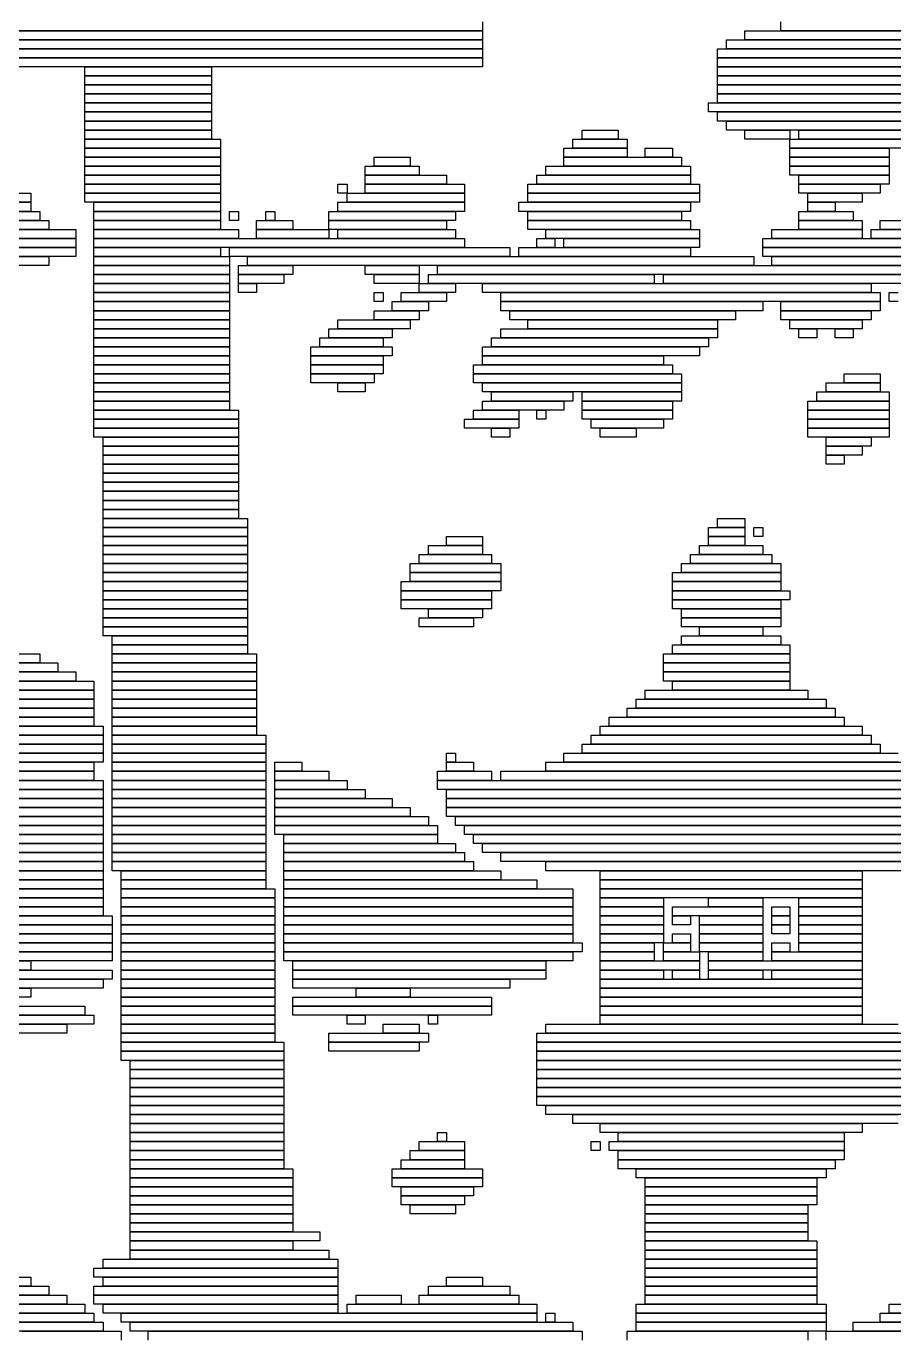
# Model space of a CAD drawing. Extents: x 39 to 985, y 65 to 958.
# Drawn here: x 786.5 to 882.5, y 657.5 to 802.5 of the extents above; entities that cross this region are included whole.
import ezdxf

# ---------------------------------------------------------------- set-up
doc = ezdxf.new("R2010")
doc.units = 0

msp = doc.modelspace()

# ---------------------------------------------------------------- linework, layer by layer
for p, q in [((837, 802), (645, 802)), ((645, 802), (837, 802)), ((837, 803), (837, 802)), ((837, 802), (837, 801)), ((866, 802), (893, 802)), ((866, 801), (866, 802)), ((870, 802), (870, 803)), ((893, 802), (870, 802)), ((837, 801), (645, 801)), ((645, 801), (837, 801)), ((837, 801), (837, 800)), ((864, 801), (893, 801)), ((864, 800), (864, 801)), ((893, 801), (866, 801)), ((837, 800), (645, 800)), ((645, 800), (837, 800)), ((837, 799), (645, 799)), ((645, 799), (837, 799)), ((837, 800), (837, 799)), ((837, 799), (837, 798)), ((863, 800), (892, 800)), ((863, 799), (863, 800)), ((892, 799), (863, 799)), ((863, 799), (891, 799)), ((863, 798), (863, 799)), ((893, 800), (864, 800)), ((837, 798), (645, 798)), ((793, 798), (807, 798)), ((793, 797), (793, 798)), ((807, 798), (807, 797)), ((891, 798), (863, 798)), ((863, 798), (889, 798)), ((863, 797), (863, 798)), ((807, 797), (793, 797)), ((793, 797), (807, 797)), ((793, 796), (793, 797)), ((807, 797), (807, 796)), ((889, 797), (863, 797)), ((863, 797), (890, 797)), ((863, 796), (863, 797)), ((807, 796), (793, 796)), ((793, 796), (807, 796)), ((793, 795), (793, 796)), ((807, 795), (793, 795)), ((793, 795), (807, 795)), ((793, 794), (793, 795)), ((807, 796), (807, 795)), ((807, 795), (807, 794)), ((890, 796), (863, 796)), ((863, 796), (891, 796)), ((863, 795), (863, 796)), ((891, 795), (863, 795)), ((863, 795), (891, 795)), ((863, 794), (863, 795)), ((807, 794), (793, 794)), ((793, 794), (807, 794)), ((793, 793), (793, 794)), ((807, 794), (807, 793)), ((862, 794), (892, 794)), ((862, 793), (862, 794)), ((891, 794), (863, 794)), ((807, 793), (793, 793)), ((793, 793), (807, 793)), ((793, 792), (793, 793)), ((807, 792), (793, 792)), ((793, 792), (807, 792)), ((793, 791), (793, 792)), ((807, 793), (807, 792)), ((807, 792), (807, 791)), ((892, 793), (862, 793)), ((863, 793), (892, 793)), ((863, 792), (863, 793)), ((892, 792), (863, 792)), ((864, 792), (892, 792)), ((864, 791), (864, 792)), ((807, 791), (793, 791)), ((793, 791), (807, 791)), ((793, 790), (793, 791)), ((807, 791), (807, 790)), ((848, 791), (852, 791)), ((848, 790), (848, 791)), ((852, 791), (852, 790)), ((892, 791), (864, 791)), ((866, 791), (871, 791)), ((866, 790), (866, 791)), ((871, 791), (871, 790)), ((872, 791), (891, 791)), ((872, 790), (872, 791)), ((807, 790), (793, 790)), ((793, 790), (808, 790)), ((793, 789), (793, 790)), ((808, 789), (793, 789)), ((793, 789), (808, 789)), ((793, 788), (793, 789)), ((808, 790), (808, 789)), ((808, 789), (808, 788)), ((846, 789), (853, 789)), ((846, 788), (846, 789)), ((847, 790), (853, 790)), ((847, 789), (847, 790)), ((853, 789), (847, 789)), ((852, 790), (848, 790)), ((853, 790), (853, 789)), ((853, 789), (853, 788)), ((855, 789), (858, 789)), ((855, 788), (855, 789)), ((858, 789), (858, 788)), ((871, 790), (866, 790)), ((871, 790), (891, 790)), ((871, 789), (871, 790)), ((891, 789), (871, 789)), ((871, 789), (882, 789)), ((871, 788), (871, 789)), ((891, 790), (872, 790)), ((882, 789), (882, 788)), ((808, 788), (793, 788)), ((793, 788), (808, 788)), ((793, 787), (793, 788)), ((808, 788), (808, 787)), ((825, 788), (829, 788)), ((825, 787), (825, 788)), ((829, 788), (829, 787)), ((853, 788), (846, 788)), ((846, 788), (859, 788)), ((846, 787), (846, 788)), ((858, 788), (855, 788)), ((859, 788), (859, 787)), ((882, 788), (871, 788)), ((871, 788), (882, 788)), ((871, 787), (871, 788)), ((882, 788), (882, 787)), ((808, 787), (793, 787)), ((793, 787), (808, 787)), ((793, 786), (793, 787)), ((808, 786), (793, 786)), ((793, 786), (808, 786)), ((793, 785), (793, 786)), ((808, 787), (808, 786)), ((808, 786), (808, 785)), ((824, 787), (830, 787)), ((824, 786), (824, 787)), ((830, 786), (824, 786)), ((824, 786), (833, 786)), ((824, 785), (824, 786)), ((829, 787), (825, 787)), ((830, 787), (830, 786)), ((833, 786), (833, 785)), ((843, 786), (860, 786)), ((843, 785), (843, 786)), ((844, 787), (860, 787)), ((844, 786), (844, 787)), ((860, 786), (844, 786)), ((859, 787), (846, 787)), ((860, 787), (860, 786)), ((860, 786), (860, 785)), ((882, 787), (871, 787)), ((871, 787), (882, 787)), ((871, 786), (871, 787)), ((882, 786), (871, 786)), ((872, 786), (882, 786)), ((872, 785), (872, 786)), ((882, 787), (882, 786)), ((882, 786), (882, 785)), ((808, 785), (793, 785)), ((793, 785), (808, 785)), ((793, 784), (793, 785)), ((808, 785), (808, 784)), ((821, 785), (822, 785)), ((821, 784), (821, 785)), ((822, 785), (822, 784)), ((833, 785), (824, 785)), ((824, 785), (835, 785)), ((824, 784), (824, 785)), ((835, 785), (835, 784)), ((842, 785), (861, 785)), ((842, 784), (842, 785)), ((860, 785), (843, 785)), ((861, 785), (861, 784)), ((882, 785), (872, 785)), ((872, 785), (881, 785)), ((872, 784), (872, 785)), ((881, 785), (881, 784)), ((775, 784), (787, 784)), ((787, 783), (775, 783)), ((777, 783), (787, 783)), ((787, 784), (787, 783)), ((787, 783), (787, 782)), ((808, 784), (793, 784)), ((793, 784), (808, 784)), ((793, 783), (793, 784)), ((808, 783), (793, 783)), ((794, 783), (808, 783)), ((794, 782), (794, 783)), ((808, 784), (808, 783)), ((808, 783), (808, 782)), ((822, 784), (821, 784)), ((821, 783), (835, 783)), ((821, 782), (821, 783)), ((822, 784), (835, 784)), ((822, 783), (822, 784)), ((835, 783), (822, 783)), ((835, 784), (824, 784)), ((835, 784), (835, 783)), ((835, 783), (835, 782)), ((841, 783), (860, 783)), ((841, 782), (841, 783)), ((861, 784), (842, 784)), ((842, 784), (861, 784)), ((842, 783), (842, 784)), ((861, 783), (842, 783)), ((860, 783), (860, 782)), ((861, 784), (861, 783)), ((881, 784), (872, 784)), ((873, 784), (879, 784)), ((873, 783), (873, 784)), ((879, 783), (873, 783)), ((873, 783), (876, 783)), ((873, 782), (873, 783)), ((876, 783), (876, 782)), ((879, 784), (879, 783)), ((787, 782), (777, 782)), ((781, 782), (788, 782)), ((788, 782), (788, 781)), ((808, 782), (794, 782)), ((794, 782), (808, 782)), ((794, 781), (794, 782)), ((808, 782), (808, 781)), ((809, 782), (810, 782)), ((809, 781), (809, 782)), ((810, 782), (810, 781)), ((813, 782), (814, 782)), ((813, 781), (813, 782)), ((814, 782), (814, 781)), ((820, 782), (834, 782)), ((820, 781), (820, 782)), ((835, 782), (821, 782)), ((834, 782), (834, 781)), ((860, 782), (841, 782)), ((842, 782), (859, 782)), ((842, 781), (842, 782)), ((859, 782), (859, 781)), ((872, 782), (878, 782)), ((872, 781), (872, 782)), ((876, 782), (873, 782)), ((878, 782), (878, 781)), ((788, 781), (781, 781)), ((783, 781), (789, 781)), ((789, 781), (789, 780)), ((808, 781), (794, 781)), ((794, 781), (808, 781)), ((794, 780), (794, 781)), ((808, 781), (808, 780)), ((810, 781), (809, 781)), ((812, 781), (816, 781)), ((812, 780), (812, 781)), ((814, 781), (813, 781)), ((816, 781), (816, 780)), ((834, 781), (820, 781)), ((820, 781), (833, 781)), ((820, 780), (820, 781)), ((833, 781), (833, 780)), ((859, 781), (842, 781)), ((842, 781), (860, 781)), ((842, 780), (842, 781)), ((860, 781), (860, 780)), ((878, 781), (872, 781)), ((872, 781), (879, 781)), ((872, 780), (872, 781)), ((879, 781), (879, 780)), ((881, 781), (889, 781)), ((881, 780), (881, 781)), ((789, 780), (783, 780)), ((785, 780), (792, 780)), ((792, 779), (785, 779)), ((785, 779), (792, 779)), ((792, 780), (792, 779)), ((792, 779), (792, 778)), ((808, 780), (794, 780)), ((794, 780), (810, 780)), ((794, 779), (794, 780)), ((810, 779), (794, 779)), ((794, 779), (835, 779)), ((794, 778), (794, 779)), ((810, 780), (810, 779)), ((816, 780), (812, 780)), ((812, 780), (820, 780)), ((812, 779), (812, 780)), ((820, 779), (812, 779)), ((833, 780), (820, 780)), ((820, 780), (820, 779)), ((821, 780), (834, 780)), ((821, 779), (821, 780)), ((834, 779), (821, 779)), ((834, 780), (834, 779)), ((835, 779), (835, 778)), ((860, 780), (842, 780)), ((843, 779), (845, 779)), ((843, 778), (843, 779)), ((844, 780), (861, 780)), ((844, 779), (844, 780)), ((861, 779), (844, 779)), ((845, 779), (845, 778)), ((846, 779), (861, 779)), ((846, 778), (846, 779)), ((861, 780), (861, 779)), ((861, 779), (861, 778)), ((868, 779), (903, 779)), ((868, 778), (868, 779)), ((869, 780), (879, 780)), ((869, 779), (869, 780)), ((879, 779), (869, 779)), ((879, 780), (872, 780)), ((879, 780), (879, 779)), ((880, 780), (905, 780)), ((880, 779), (880, 780)), ((905, 779), (880, 779)), ((889, 780), (881, 780)), ((783, 778), (792, 778)), ((792, 778), (785, 778)), ((792, 778), (792, 777)), ((835, 778), (794, 778)), ((794, 778), (808, 778)), ((794, 777), (794, 778)), ((808, 778), (808, 777)), ((809, 778), (840, 778)), ((809, 777), (809, 778)), ((840, 778), (840, 777)), ((841, 778), (860, 778)), ((841, 777), (841, 778)), ((845, 778), (843, 778)), ((861, 778), (846, 778)), ((860, 778), (860, 777)), ((903, 778), (868, 778)), ((868, 778), (902, 778)), ((868, 777), (868, 778)), ((779, 777), (789, 777)), ((789, 776), (779, 776)), ((792, 777), (783, 777)), ((789, 777), (789, 776)), ((808, 777), (794, 777)), ((794, 777), (809, 777)), ((794, 776), (794, 777)), ((809, 776), (794, 776)), ((794, 776), (809, 776)), ((794, 775), (794, 776)), ((840, 777), (809, 777)), ((809, 777), (809, 776)), ((809, 776), (809, 775)), ((810, 776), (816, 776)), ((810, 775), (810, 776)), ((811, 777), (867, 777)), ((811, 776), (811, 777)), ((867, 776), (811, 776)), ((816, 776), (816, 775)), ((824, 776), (830, 776)), ((824, 775), (824, 776)), ((830, 776), (830, 775)), ((832, 776), (902, 776)), ((832, 775), (832, 776)), ((860, 777), (841, 777)), ((867, 777), (867, 776)), ((902, 777), (868, 777)), ((869, 777), (902, 777)), ((869, 776), (869, 777)), ((902, 776), (869, 776)), ((809, 775), (794, 775)), ((794, 775), (809, 775)), ((794, 774), (794, 775)), ((809, 775), (809, 774)), ((816, 775), (810, 775)), ((810, 775), (815, 775)), ((810, 774), (810, 775)), ((815, 775), (815, 774)), ((830, 775), (824, 775)), ((825, 775), (830, 775)), ((825, 774), (825, 775)), ((830, 775), (830, 774)), ((831, 775), (856, 775)), ((831, 774), (831, 775)), ((902, 775), (832, 775)), ((856, 775), (856, 774)), ((857, 775), (902, 775)), ((857, 774), (857, 775)), ((809, 774), (794, 774)), ((794, 774), (809, 774)), ((794, 773), (794, 774)), ((809, 773), (794, 773)), ((794, 773), (809, 773)), ((794, 772), (794, 773)), ((809, 774), (809, 773)), ((809, 773), (809, 772)), ((815, 774), (810, 774)), ((810, 774), (812, 774)), ((810, 773), (810, 774)), ((812, 773), (810, 773)), ((812, 774), (812, 773)), ((830, 774), (825, 774)), ((825, 773), (826, 773)), ((825, 772), (825, 773)), ((826, 773), (826, 772)), ((828, 773), (833, 773)), ((828, 772), (828, 773)), ((830, 774), (834, 774)), ((830, 773), (830, 774)), ((834, 773), (830, 773)), ((856, 774), (831, 774)), ((833, 773), (833, 772)), ((834, 774), (834, 773)), ((837, 774), (880, 774)), ((837, 773), (837, 774)), ((880, 773), (837, 773)), ((839, 773), (881, 773)), ((839, 772), (839, 773)), ((902, 774), (857, 774)), ((880, 774), (880, 773)), ((881, 773), (881, 772)), ((882, 773), (883, 773)), ((882, 772), (882, 773)), ((809, 772), (794, 772)), ((794, 772), (809, 772)), ((794, 771), (794, 772)), ((809, 772), (809, 771)), ((826, 772), (825, 772)), ((827, 772), (831, 772)), ((827, 771), (827, 772)), ((833, 772), (828, 772)), ((831, 772), (831, 771)), ((881, 772), (839, 772)), ((839, 772), (868, 772)), ((839, 771), (839, 772)), ((868, 772), (868, 771)), ((870, 772), (881, 772)), ((870, 771), (870, 772)), ((881, 772), (881, 771)), ((883, 772), (882, 772)), ((809, 771), (794, 771)), ((794, 771), (809, 771)), ((794, 770), (794, 771)), ((809, 770), (794, 770)), ((794, 770), (809, 770)), ((794, 769), (794, 770)), ((809, 771), (809, 770)), ((809, 770), (809, 769)), ((821, 770), (829, 770)), ((821, 769), (821, 770)), ((825, 771), (830, 771)), ((825, 770), (825, 771)), ((830, 770), (825, 770)), ((831, 771), (827, 771)), ((829, 770), (829, 769)), ((830, 771), (830, 770)), ((868, 771), (839, 771)), ((840, 771), (865, 771)), ((840, 770), (840, 771)), ((865, 770), (840, 770)), ((842, 770), (863, 770)), ((842, 769), (842, 770)), ((863, 770), (863, 769)), ((865, 771), (865, 770)), ((881, 771), (870, 771)), ((870, 771), (880, 771)), ((870, 770), (870, 771)), ((880, 770), (870, 770)), ((871, 770), (879, 770)), ((871, 769), (871, 770)), ((879, 770), (879, 769)), ((880, 771), (880, 770)), ((809, 769), (794, 769)), ((794, 769), (809, 769)), ((794, 768), (794, 769)), ((809, 769), (809, 768)), ((820, 769), (827, 769)), ((820, 768), (820, 769)), ((829, 769), (821, 769)), ((827, 769), (827, 768)), ((839, 769), (863, 769)), ((839, 768), (839, 769)), ((863, 769), (842, 769)), ((863, 769), (863, 768)), ((879, 769), (871, 769)), ((872, 769), (874, 769)), ((872, 768), (872, 769)), ((874, 769), (874, 768)), ((876, 769), (878, 769)), ((876, 768), (876, 769)), ((878, 769), (878, 768)), ((809, 768), (794, 768)), ((794, 768), (809, 768)), ((794, 767), (794, 768)), ((809, 768), (809, 767)), ((819, 768), (826, 768)), ((819, 767), (819, 768)), ((827, 768), (820, 768)), ((826, 768), (826, 767)), ((838, 768), (862, 768)), ((838, 767), (838, 768)), ((863, 768), (839, 768)), ((862, 768), (862, 767)), ((874, 768), (872, 768)), ((878, 768), (876, 768)), ((809, 767), (794, 767)), ((794, 767), (809, 767)), ((794, 766), (794, 767)), ((809, 766), (794, 766)), ((794, 766), (809, 766)), ((794, 765), (794, 766)), ((809, 767), (809, 766)), ((809, 766), (809, 765)), ((818, 767), (827, 767)), ((818, 766), (818, 767)), ((827, 766), (818, 766)), ((818, 766), (826, 766)), ((818, 765), (818, 766)), ((826, 767), (819, 767)), ((826, 766), (826, 765)), ((827, 767), (827, 766)), ((837, 767), (861, 767)), ((837, 766), (837, 767)), ((861, 766), (837, 766)), ((837, 766), (857, 766)), ((837, 765), (837, 766)), ((862, 767), (838, 767)), ((857, 766), (857, 765)), ((861, 767), (861, 766)), ((809, 765), (794, 765)), ((794, 765), (809, 765)), ((794, 764), (794, 765)), ((809, 765), (809, 764)), ((826, 765), (818, 765)), ((818, 765), (826, 765)), ((818, 764), (818, 765)), ((826, 765), (826, 764)), ((836, 765), (858, 765)), ((836, 764), (836, 765)), ((857, 765), (837, 765)), ((858, 765), (858, 764)), ((809, 764), (794, 764)), ((794, 764), (809, 764)), ((794, 763), (794, 764)), ((809, 763), (794, 763)), ((794, 763), (809, 763)), ((794, 762), (794, 763)), ((809, 764), (809, 763)), ((809, 763), (809, 762)), ((826, 764), (818, 764)), ((818, 764), (825, 764)), ((818, 763), (818, 764)), ((825, 763), (818, 763)), ((821, 763), (824, 763)), ((821, 762), (821, 763)), ((824, 763), (824, 762)), ((825, 764), (825, 763)), ((858, 764), (836, 764)), ((836, 764), (859, 764)), ((836, 763), (836, 764)), ((859, 763), (836, 763)), ((837, 763), (859, 763)), ((837, 762), (837, 763)), ((859, 764), (859, 763)), ((859, 763), (859, 762)), ((875, 763), (881, 763)), ((875, 762), (875, 763)), ((877, 764), (881, 764)), ((877, 763), (877, 764)), ((881, 763), (877, 763)), ((881, 764), (881, 763)), ((881, 763), (881, 762)), ((809, 762), (794, 762)), ((794, 762), (809, 762)), ((794, 761), (794, 762)), ((809, 762), (809, 761)), ((824, 762), (821, 762)), ((859, 762), (837, 762)), ((838, 762), (847, 762)), ((838, 761), (838, 762)), ((847, 762), (847, 761)), ((848, 762), (859, 762)), ((848, 761), (848, 762)), ((859, 762), (859, 761)), ((874, 762), (882, 762)), ((874, 761), (874, 762)), ((881, 762), (875, 762)), ((882, 762), (882, 761)), ((809, 761), (794, 761)), ((794, 761), (809, 761)), ((794, 760), (794, 761)), ((809, 760), (794, 760)), ((794, 760), (810, 760)), ((794, 759), (794, 760)), ((809, 761), (809, 760)), ((810, 760), (810, 759)), ((836, 760), (841, 760)), ((836, 759), (836, 760)), ((837, 761), (846, 761)), ((837, 760), (837, 761)), ((846, 760), (837, 760)), ((847, 761), (838, 761)), ((841, 760), (841, 759)), ((843, 760), (844, 760)), ((843, 759), (843, 760)), ((844, 760), (844, 759)), ((846, 761), (846, 760)), ((859, 761), (848, 761)), ((848, 761), (858, 761)), ((848, 760), (848, 761)), ((858, 760), (848, 760)), ((848, 760), (858, 760)), ((848, 759), (848, 760)), ((858, 761), (858, 760)), ((858, 760), (858, 759)), ((873, 761), (882, 761)), ((873, 760), (873, 761)), ((882, 760), (873, 760)), ((873, 760), (882, 760)), ((873, 759), (873, 760)), ((882, 761), (874, 761)), ((882, 761), (882, 760)), ((882, 760), (882, 759)), ((810, 759), (794, 759)), ((794, 759), (810, 759)), ((794, 758), (794, 759)), ((810, 759), (810, 758)), ((835, 759), (841, 759)), ((835, 758), (835, 759)), ((841, 759), (836, 759)), ((841, 759), (841, 758)), ((844, 759), (843, 759)), ((858, 759), (848, 759)), ((849, 759), (857, 759)), ((849, 758), (849, 759)), ((857, 759), (857, 758)), ((882, 759), (873, 759)), ((873, 759), (882, 759)), ((873, 758), (873, 759)), ((882, 759), (882, 758)), ((810, 758), (794, 758)), ((794, 758), (810, 758)), ((794, 757), (794, 758)), ((810, 757), (794, 757)), ((795, 757), (810, 757)), ((795, 756), (795, 757)), ((810, 758), (810, 757)), ((810, 757), (810, 756)), ((841, 758), (835, 758)), ((838, 758), (840, 758)), ((838, 757), (838, 758)), ((840, 757), (838, 757)), ((840, 758), (840, 757)), ((857, 758), (849, 758)), ((850, 758), (854, 758)), ((850, 757), (850, 758)), ((854, 757), (850, 757)), ((854, 758), (854, 757)), ((882, 758), (873, 758)), ((873, 758), (882, 758)), ((873, 757), (873, 758)), ((882, 757), (873, 757)), ((875, 757), (880, 757)), ((875, 756), (875, 757)), ((880, 757), (880, 756)), ((882, 758), (882, 757)), ((810, 756), (795, 756)), ((795, 756), (810, 756)), ((795, 755), (795, 756)), ((810, 756), (810, 755)), ((880, 756), (875, 756)), ((875, 756), (879, 756)), ((875, 755), (875, 756)), ((879, 756), (879, 755)), ((810, 755), (795, 755)), ((795, 755), (810, 755)), ((795, 754), (795, 755)), ((810, 754), (795, 754)), ((795, 754), (810, 754)), ((795, 753), (795, 754)), ((810, 755), (810, 754)), ((810, 754), (810, 753)), ((879, 755), (875, 755)), ((875, 755), (877, 755)), ((875, 754), (875, 755)), ((877, 754), (875, 754)), ((877, 755), (877, 754)), ((810, 753), (795, 753)), ((795, 753), (810, 753)), ((795, 752), (795, 753)), ((810, 753), (810, 752)), ((810, 752), (795, 752)), ((795, 752), (810, 752)), ((795, 751), (795, 752)), ((810, 752), (810, 751)), ((810, 751), (795, 751)), ((795, 751), (810, 751)), ((795, 750), (795, 751)), ((810, 750), (795, 750)), ((795, 750), (810, 750)), ((795, 749), (795, 750)), ((810, 751), (810, 750)), ((810, 750), (810, 749)), ((810, 749), (795, 749)), ((795, 749), (810, 749)), ((795, 748), (795, 749)), ((810, 749), (810, 748)), ((810, 748), (795, 748)), ((795, 748), (811, 748)), ((795, 747), (795, 748)), ((811, 747), (795, 747)), ((795, 747), (811, 747)), ((795, 746), (795, 747)), ((811, 748), (811, 747)), ((811, 747), (811, 746)), ((862, 747), (866, 747)), ((862, 746), (862, 747)), ((863, 748), (866, 748)), ((863, 747), (863, 748)), ((866, 747), (863, 747)), ((866, 748), (866, 747)), ((866, 747), (866, 746)), ((867, 747), (868, 747)), ((867, 746), (867, 747)), ((868, 747), (868, 746)), ((811, 746), (795, 746)), ((795, 746), (811, 746)), ((795, 745), (795, 746)), ((811, 746), (811, 745)), ((833, 746), (837, 746)), ((833, 745), (833, 746)), ((837, 746), (837, 745)), ((866, 746), (862, 746)), ((862, 746), (866, 746)), ((862, 745), (862, 746)), ((866, 746), (866, 745)), ((868, 746), (867, 746)), ((811, 745), (795, 745)), ((795, 745), (811, 745)), ((795, 744), (795, 745)), ((811, 744), (795, 744)), ((795, 744), (811, 744)), ((795, 743), (795, 744)), ((811, 745), (811, 744)), ((811, 744), (811, 743)), ((830, 744), (838, 744)), ((830, 743), (830, 744)), ((831, 745), (837, 745)), ((831, 744), (831, 745)), ((837, 744), (831, 744)), ((837, 745), (833, 745)), ((837, 745), (837, 744)), ((838, 744), (838, 743)), ((860, 744), (869, 744)), ((860, 743), (860, 744)), ((861, 745), (868, 745)), ((861, 744), (861, 745)), ((868, 744), (861, 744)), ((866, 745), (862, 745)), ((868, 745), (868, 744)), ((869, 744), (869, 743)), ((811, 743), (795, 743)), ((795, 743), (811, 743)), ((795, 742), (795, 743)), ((811, 743), (811, 742)), ((829, 743), (839, 743)), ((829, 742), (829, 743)), ((838, 743), (830, 743)), ((839, 743), (839, 742)), ((859, 743), (870, 743)), ((859, 742), (859, 743)), ((869, 743), (860, 743)), ((870, 743), (870, 742)), ((811, 742), (795, 742)), ((795, 742), (811, 742)), ((795, 741), (795, 742)), ((811, 741), (795, 741)), ((795, 741), (811, 741)), ((795, 740), (795, 741)), ((811, 742), (811, 741)), ((811, 741), (811, 740)), ((828, 741), (839, 741)), ((828, 740), (828, 741)), ((839, 742), (829, 742)), ((829, 742), (839, 742)), ((829, 741), (829, 742)), ((839, 741), (829, 741)), ((839, 742), (839, 741)), ((839, 741), (839, 740)), ((858, 742), (870, 742)), ((858, 741), (858, 742)), ((870, 741), (858, 741)), ((858, 741), (870, 741)), ((858, 740), (858, 741)), ((870, 742), (859, 742)), ((870, 742), (870, 741)), ((870, 741), (870, 740)), ((811, 740), (795, 740)), ((795, 740), (811, 740)), ((795, 739), (795, 740)), ((811, 740), (811, 739)), ((839, 740), (828, 740)), ((828, 740), (838, 740)), ((828, 739), (828, 740)), ((838, 740), (838, 739)), ((870, 740), (858, 740)), ((858, 740), (871, 740)), ((858, 739), (858, 740)), ((871, 740), (871, 739)), ((811, 739), (795, 739)), ((795, 739), (811, 739)), ((795, 738), (795, 739)), ((811, 739), (811, 738)), ((838, 739), (828, 739)), ((828, 739), (838, 739)), ((828, 738), (828, 739)), ((838, 739), (838, 738)), ((871, 739), (858, 739)), ((858, 739), (870, 739)), ((858, 738), (858, 739)), ((870, 739), (870, 738)), ((811, 738), (795, 738)), ((795, 738), (811, 738)), ((795, 737), (795, 738)), ((811, 737), (795, 737)), ((795, 737), (811, 737)), ((795, 736), (795, 737)), ((811, 738), (811, 737)), ((811, 737), (811, 736)), ((838, 738), (828, 738)), ((830, 737), (836, 737)), ((830, 736), (830, 737)), ((831, 738), (837, 738)), ((831, 737), (831, 738)), ((837, 737), (831, 737)), ((836, 737), (836, 736)), ((837, 738), (837, 737)), ((870, 738), (858, 738)), ((859, 738), (870, 738)), ((859, 737), (859, 738)), ((870, 737), (859, 737)), ((859, 737), (870, 737)), ((859, 736), (859, 737)), ((870, 738), (870, 737)), ((870, 737), (870, 736)), ((811, 736), (795, 736)), ((795, 736), (811, 736)), ((795, 735), (795, 736)), ((811, 736), (811, 735)), ((836, 736), (830, 736)), ((870, 736), (859, 736)), ((861, 736), (868, 736)), ((861, 735), (861, 736)), ((868, 736), (868, 735)), ((811, 735), (795, 735)), ((796, 735), (811, 735)), ((796, 734), (796, 735)), ((811, 734), (796, 734)), ((796, 734), (811, 734)), ((796, 733), (796, 734)), ((811, 735), (811, 734)), ((811, 734), (811, 733)), ((858, 734), (871, 734)), ((858, 733), (858, 734)), ((859, 735), (870, 735)), ((859, 734), (859, 735)), ((870, 734), (859, 734)), ((868, 735), (861, 735)), ((870, 735), (870, 734)), ((871, 734), (871, 733)), ((688, 733), (788, 733)), ((788, 733), (788, 732)), ((811, 733), (796, 733)), ((796, 733), (812, 733)), ((796, 732), (796, 733)), ((812, 733), (812, 732)), ((857, 733), (871, 733)), ((857, 732), (857, 733)), ((871, 733), (858, 733)), ((871, 733), (871, 732)), ((788, 732), (688, 732)), ((688, 732), (790, 732)), ((790, 731), (688, 731)), ((688, 731), (792, 731)), ((790, 732), (790, 731)), ((792, 731), (792, 730)), ((812, 732), (796, 732)), ((796, 732), (812, 732)), ((796, 731), (796, 732)), ((812, 731), (796, 731)), ((796, 731), (812, 731)), ((796, 730), (796, 731)), ((812, 732), (812, 731)), ((812, 731), (812, 730)), ((871, 732), (857, 732)), ((857, 732), (871, 732)), ((857, 731), (857, 732)), ((871, 731), (857, 731)), ((857, 731), (871, 731)), ((857, 730), (857, 731)), ((871, 732), (871, 731)), ((871, 731), (871, 730)), ((792, 730), (688, 730)), ((688, 730), (794, 730)), ((794, 730), (794, 729)), ((812, 730), (796, 730)), ((796, 730), (812, 730)), ((796, 729), (796, 730)), ((812, 730), (812, 729)), ((871, 730), (857, 730)), ((858, 730), (871, 730)), ((858, 729), (858, 730)), ((871, 730), (871, 729)), ((794, 729), (688, 729)), ((688, 729), (794, 729)), ((794, 728), (688, 728)), ((688, 728), (794, 728)), ((794, 729), (794, 728)), ((794, 728), (794, 727)), ((812, 729), (796, 729)), ((796, 729), (812, 729)), ((796, 728), (796, 729)), ((812, 728), (796, 728)), ((796, 728), (812, 728)), ((796, 727), (796, 728)), ((812, 729), (812, 728)), ((812, 728), (812, 727)), ((854, 728), (875, 728)), ((854, 727), (854, 728)), ((855, 729), (873, 729)), ((855, 728), (855, 729)), ((873, 728), (855, 728)), ((871, 729), (858, 729)), ((873, 729), (873, 728)), ((875, 728), (875, 727)), ((794, 727), (688, 727)), ((688, 727), (794, 727)), ((794, 727), (794, 726)), ((812, 727), (796, 727)), ((796, 727), (812, 727)), ((796, 726), (796, 727)), ((812, 727), (812, 726)), ((853, 727), (876, 727)), ((853, 726), (853, 727)), ((875, 727), (854, 727)), ((876, 727), (876, 726)), ((794, 726), (688, 726)), ((688, 726), (794, 726)), ((794, 725), (688, 725)), ((688, 725), (795, 725)), ((794, 726), (794, 725)), ((795, 725), (795, 724)), ((812, 726), (796, 726)), ((796, 726), (812, 726)), ((796, 725), (796, 726)), ((812, 725), (796, 725)), ((796, 725), (812, 725)), ((796, 724), (796, 725)), ((812, 726), (812, 725)), ((812, 725), (812, 724)), ((850, 725), (879, 725)), ((850, 724), (850, 725)), ((851, 726), (877, 726)), ((851, 725), (851, 726)), ((877, 725), (851, 725)), ((876, 726), (853, 726)), ((877, 726), (877, 725)), ((879, 725), (879, 724)), ((795, 724), (688, 724)), ((688, 724), (795, 724)), ((795, 724), (795, 723)), ((812, 724), (796, 724)), ((796, 724), (813, 724)), ((796, 723), (796, 724)), ((813, 724), (813, 723)), ((849, 724), (880, 724)), ((849, 723), (849, 724)), ((879, 724), (850, 724)), ((880, 724), (880, 723)), ((795, 723), (688, 723)), ((688, 723), (795, 723)), ((795, 723), (795, 722)), ((813, 723), (796, 723)), ((796, 723), (813, 723)), ((796, 722), (796, 723)), ((813, 723), (813, 722)), ((848, 723), (881, 723)), ((848, 722), (848, 723)), ((880, 723), (849, 723)), ((881, 723), (881, 722)), ((795, 722), (688, 722)), ((688, 721), (794, 721)), ((783, 722), (795, 722)), ((795, 721), (783, 721)), ((794, 721), (794, 720)), ((795, 722), (795, 721)), ((813, 722), (796, 722)), ((796, 722), (813, 722)), ((796, 721), (796, 722)), ((813, 721), (796, 721)), ((796, 721), (813, 721)), ((796, 720), (796, 721)), ((813, 722), (813, 721)), ((813, 721), (813, 720)), ((814, 721), (817, 721)), ((814, 720), (814, 721)), ((817, 721), (817, 720)), ((833, 722), (834, 722)), ((833, 721), (833, 722)), ((834, 721), (833, 721)), ((833, 721), (836, 721)), ((833, 720), (833, 721)), ((834, 722), (834, 721)), ((836, 721), (836, 720)), ((844, 721), (886, 721)), ((844, 720), (844, 721)), ((846, 722), (883, 722)), ((846, 721), (846, 722)), ((883, 721), (846, 721)), ((881, 722), (848, 722)), ((794, 720), (688, 720)), ((688, 720), (794, 720)), ((794, 720), (794, 719)), ((813, 720), (796, 720)), ((796, 720), (813, 720)), ((796, 719), (796, 720)), ((813, 720), (813, 719)), ((817, 720), (814, 720)), ((814, 720), (820, 720)), ((814, 719), (814, 720)), ((820, 720), (820, 719)), ((832, 720), (838, 720)), ((832, 719), (832, 720)), ((836, 720), (833, 720)), ((838, 720), (838, 719)), ((839, 720), (896, 720)), ((839, 719), (839, 720)), ((886, 720), (844, 720)), ((794, 719), (688, 719)), ((701, 719), (795, 719)), ((795, 718), (701, 718)), ((775, 718), (795, 718)), ((795, 719), (795, 718)), ((795, 718), (795, 717)), ((813, 719), (796, 719)), ((796, 719), (813, 719)), ((796, 718), (796, 719)), ((813, 718), (796, 718)), ((796, 718), (813, 718)), ((796, 717), (796, 718)), ((813, 719), (813, 718)), ((813, 718), (813, 717)), ((820, 719), (814, 719)), ((814, 719), (822, 719)), ((814, 718), (814, 719)), ((822, 718), (814, 718)), ((814, 718), (824, 718)), ((814, 717), (814, 718)), ((822, 719), (822, 718)), ((824, 718), (824, 717)), ((838, 719), (832, 719)), ((832, 719), (896, 719)), ((832, 718), (832, 719)), ((896, 718), (832, 718)), ((833, 718), (896, 718)), ((833, 717), (833, 718)), ((896, 719), (839, 719)), ((774, 717), (795, 717)), ((795, 717), (775, 717)), ((795, 717), (795, 716)), ((813, 717), (796, 717)), ((796, 717), (813, 717)), ((796, 716), (796, 717)), ((813, 717), (813, 716)), ((824, 717), (814, 717)), ((814, 717), (827, 717)), ((814, 716), (814, 717)), ((827, 717), (827, 716)), ((896, 717), (833, 717)), ((833, 717), (896, 717)), ((833, 716), (833, 717)), ((766, 715), (795, 715)), ((773, 716), (795, 716)), ((795, 715), (773, 715)), ((795, 716), (774, 716)), ((795, 716), (795, 715)), ((795, 715), (795, 714)), ((813, 716), (796, 716)), ((796, 716), (813, 716)), ((796, 715), (796, 716)), ((813, 715), (796, 715)), ((796, 715), (813, 715)), ((796, 714), (796, 715)), ((813, 716), (813, 715)), ((813, 715), (813, 714)), ((827, 716), (814, 716)), ((814, 716), (829, 716)), ((814, 715), (814, 716)), ((829, 715), (814, 715)), ((814, 715), (831, 715)), ((814, 714), (814, 715)), ((829, 716), (829, 715)), ((831, 715), (831, 714)), ((896, 716), (833, 716)), ((833, 716), (895, 716)), ((833, 715), (833, 716)), ((895, 715), (833, 715)), ((834, 715), (894, 715)), ((834, 714), (834, 715)), ((764, 714), (795, 714)), ((795, 714), (766, 714)), ((795, 714), (795, 713)), ((813, 714), (796, 714)), ((796, 714), (813, 714)), ((796, 713), (796, 714)), ((813, 714), (813, 713)), ((831, 714), (814, 714)), ((814, 714), (832, 714)), ((814, 713), (814, 714)), ((832, 714), (832, 713)), ((894, 714), (834, 714)), ((835, 714), (894, 714)), ((835, 713), (835, 714)), ((717, 712), (795, 712)), ((762, 713), (795, 713)), ((795, 712), (762, 712)), ((795, 713), (764, 713)), ((795, 713), (795, 712)), ((795, 712), (795, 711)), ((813, 713), (796, 713)), ((796, 713), (813, 713)), ((796, 712), (796, 713)), ((813, 712), (796, 712)), ((796, 712), (813, 712)), ((796, 711), (796, 712)), ((813, 713), (813, 712)), ((813, 712), (813, 711)), ((832, 713), (814, 713)), ((815, 713), (832, 713)), ((815, 712), (815, 713)), ((832, 712), (815, 712)), ((815, 712), (834, 712)), ((815, 711), (815, 712)), ((832, 713), (832, 712)), ((834, 712), (834, 711)), ((894, 713), (835, 713)), ((836, 713), (892, 713)), ((836, 712), (836, 713)), ((892, 712), (836, 712)), ((837, 712), (891, 712)), ((837, 711), (837, 712)), ((795, 711), (717, 711)), ((718, 711), (795, 711)), ((795, 711), (795, 710)), ((813, 711), (796, 711)), ((796, 711), (813, 711)), ((796, 710), (796, 711)), ((813, 711), (813, 710)), ((834, 711), (815, 711)), ((815, 711), (835, 711)), ((815, 710), (815, 711)), ((835, 711), (835, 710)), ((891, 711), (837, 711)), ((839, 711), (888, 711)), ((839, 710), (839, 711)), ((795, 710), (718, 710)), ((758, 710), (795, 710)), ((795, 710), (795, 709)), ((813, 710), (796, 710)), ((796, 710), (813, 710)), ((796, 709), (796, 710)), ((813, 710), (813, 709)), ((835, 710), (815, 710)), ((815, 710), (836, 710)), ((815, 709), (815, 710)), ((836, 710), (836, 709)), ((888, 710), (839, 710)), ((844, 710), (884, 710)), ((844, 709), (844, 710)), ((750, 708), (795, 708)), ((754, 709), (795, 709)), ((795, 708), (754, 708)), ((795, 709), (758, 709)), ((795, 709), (795, 708)), ((795, 708), (795, 707)), ((813, 709), (796, 709)), ((797, 709), (813, 709)), ((797, 708), (797, 709)), ((813, 708), (797, 708)), ((797, 708), (813, 708)), ((797, 707), (797, 708)), ((813, 709), (813, 708)), ((813, 708), (813, 707)), ((836, 709), (815, 709)), ((815, 709), (839, 709)), ((815, 708), (815, 709)), ((839, 708), (815, 708)), ((815, 708), (843, 708)), ((815, 707), (815, 708)), ((839, 709), (839, 708)), ((843, 708), (843, 707)), ((884, 709), (844, 709)), ((850, 709), (879, 709)), ((850, 708), (850, 709)), ((879, 708), (850, 708)), ((850, 708), (879, 708)), ((850, 707), (850, 708)), ((879, 709), (879, 708)), ((879, 708), (879, 707)), ((729, 707), (795, 707)), ((795, 707), (750, 707)), ((795, 707), (795, 706)), ((813, 707), (797, 707)), ((797, 707), (814, 707)), ((797, 706), (797, 707)), ((814, 707), (814, 706)), ((843, 707), (815, 707)), ((815, 707), (847, 707)), ((815, 706), (815, 707)), ((847, 707), (847, 706)), ((879, 707), (850, 707)), ((850, 707), (879, 707)), ((850, 706), (850, 707)), ((879, 707), (879, 706)), ((795, 706), (729, 706)), ((730, 706), (795, 706)), ((795, 705), (730, 705)), ((733, 705), (795, 705)), ((795, 706), (795, 705)), ((795, 705), (795, 704)), ((814, 706), (797, 706)), ((797, 706), (814, 706)), ((797, 705), (797, 706)), ((814, 705), (797, 705)), ((797, 705), (814, 705)), ((797, 704), (797, 705)), ((814, 706), (814, 705)), ((814, 705), (814, 704)), ((847, 706), (815, 706)), ((815, 706), (847, 706)), ((815, 705), (815, 706)), ((847, 705), (815, 705)), ((815, 705), (847, 705)), ((815, 704), (815, 705)), ((847, 706), (847, 705)), ((847, 705), (847, 704)), ((879, 706), (850, 706)), ((850, 706), (857, 706)), ((850, 705), (850, 706)), ((857, 705), (850, 705)), ((850, 705), (857, 705)), ((850, 704), (850, 705)), ((857, 706), (857, 705)), ((857, 705), (857, 704)), ((858, 705), (868, 705)), ((858, 704), (858, 705)), ((862, 706), (868, 706)), ((862, 705), (862, 706)), ((868, 705), (862, 705)), ((868, 706), (868, 705)), ((868, 705), (868, 704)), ((869, 705), (871, 705)), ((869, 704), (869, 705)), ((871, 705), (871, 704)), ((872, 706), (879, 706)), ((872, 705), (872, 706)), ((879, 705), (872, 705)), ((872, 705), (879, 705)), ((872, 704), (872, 705)), ((879, 706), (879, 705)), ((879, 705), (879, 704)), ((687, 704), (796, 704)), ((795, 704), (733, 704)), ((796, 704), (796, 703)), ((814, 704), (797, 704)), ((797, 704), (814, 704)), ((797, 703), (797, 704)), ((814, 704), (814, 703)), ((847, 704), (815, 704)), ((815, 704), (847, 704)), ((815, 703), (815, 704)), ((847, 704), (847, 703)), ((857, 704), (850, 704)), ((850, 704), (857, 704)), ((850, 703), (850, 704)), ((857, 704), (857, 703)), ((868, 704), (858, 704)), ((858, 704), (860, 704)), ((858, 703), (858, 704)), ((860, 704), (860, 703)), ((861, 704), (868, 704)), ((861, 703), (861, 704)), ((868, 704), (868, 703)), ((871, 704), (869, 704)), ((869, 704), (871, 704)), ((869, 703), (869, 704)), ((871, 704), (871, 703)), ((879, 704), (872, 704)), ((872, 704), (879, 704)), ((872, 703), (872, 704)), ((879, 704), (879, 703)), ((796, 703), (687, 703)), ((687, 703), (796, 703)), ((796, 702), (687, 702)), ((687, 702), (796, 702)), ((796, 703), (796, 702)), ((796, 702), (796, 701)), ((814, 703), (797, 703)), ((797, 703), (814, 703)), ((797, 702), (797, 703)), ((814, 702), (797, 702)), ((797, 702), (814, 702)), ((797, 701), (797, 702)), ((814, 703), (814, 702)), ((814, 702), (814, 701)), ((847, 703), (815, 703)), ((815, 703), (847, 703)), ((815, 702), (815, 703)), ((847, 702), (815, 702)), ((815, 702), (847, 702)), ((815, 701), (815, 702)), ((847, 703), (847, 702)), ((847, 702), (847, 701)), ((857, 703), (850, 703)), ((850, 703), (857, 703)), ((850, 702), (850, 703)), ((857, 702), (850, 702)), ((850, 702), (857, 702)), ((850, 701), (850, 702)), ((857, 703), (857, 702)), ((857, 702), (857, 701)), ((860, 703), (858, 703)), ((858, 702), (860, 702)), ((858, 701), (858, 702)), ((860, 702), (860, 701)), ((868, 703), (861, 703)), ((861, 703), (868, 703)), ((861, 702), (861, 703)), ((868, 702), (861, 702)), ((861, 702), (868, 702)), ((861, 701), (861, 702)), ((868, 703), (868, 702)), ((868, 702), (868, 701)), ((871, 703), (869, 703)), ((869, 703), (871, 703)), ((869, 702), (869, 703)), ((871, 702), (869, 702)), ((871, 703), (871, 702)), ((879, 703), (872, 703)), ((872, 703), (879, 703)), ((872, 702), (872, 703)), ((879, 702), (872, 702)), ((872, 702), (879, 702)), ((872, 701), (872, 702)), ((879, 703), (879, 702)), ((879, 702), (879, 701)), ((796, 701), (687, 701)), ((687, 701), (796, 701)), ((796, 701), (796, 700)), ((814, 701), (797, 701)), ((797, 701), (814, 701)), ((797, 700), (797, 701)), ((814, 701), (814, 700)), ((847, 701), (815, 701)), ((815, 701), (848, 701)), ((815, 700), (815, 701)), ((848, 701), (848, 700)), ((857, 701), (850, 701)), ((850, 701), (856, 701)), ((850, 700), (850, 701)), ((856, 701), (856, 700)), ((857, 701), (860, 701)), ((857, 700), (857, 701)), ((860, 701), (858, 701)), ((860, 701), (860, 700)), ((868, 701), (861, 701)), ((861, 701), (868, 701)), ((861, 700), (861, 701)), ((868, 701), (868, 700)), ((869, 701), (871, 701)), ((869, 700), (869, 701)), ((871, 701), (871, 700)), ((879, 701), (872, 701)), ((872, 701), (879, 701)), ((872, 700), (872, 701)), ((879, 701), (879, 700)), ((686, 700), (796, 700)), ((796, 699), (686, 699)), ((796, 700), (687, 700)), ((759, 699), (787, 699)), ((787, 699), (787, 698)), ((796, 700), (796, 699)), ((814, 700), (797, 700)), ((797, 700), (814, 700)), ((797, 699), (797, 700)), ((814, 699), (797, 699)), ((797, 699), (814, 699)), ((797, 698), (797, 699)), ((814, 700), (814, 699)), ((814, 699), (814, 698)), ((848, 700), (815, 700)), ((815, 700), (847, 700)), ((815, 699), (815, 700)), ((847, 699), (815, 699)), ((816, 699), (844, 699)), ((816, 698), (816, 699)), ((844, 699), (844, 698)), ((847, 700), (847, 699)), ((856, 700), (850, 700)), ((850, 700), (856, 700)), ((850, 699), (850, 700)), ((856, 699), (850, 699)), ((850, 699), (861, 699)), ((850, 698), (850, 699)), ((856, 700), (856, 699)), ((860, 700), (857, 700)), ((857, 700), (861, 700)), ((857, 699), (857, 700)), ((861, 699), (857, 699)), ((868, 700), (861, 700)), ((861, 700), (861, 699)), ((861, 699), (861, 698)), ((862, 700), (868, 700)), ((862, 699), (862, 700)), ((868, 699), (862, 699)), ((862, 699), (879, 699)), ((862, 698), (862, 699)), ((868, 700), (868, 699)), ((871, 700), (869, 700)), ((869, 700), (879, 700)), ((869, 699), (869, 700)), ((879, 699), (869, 699)), ((879, 700), (872, 700)), ((879, 700), (879, 699)), ((879, 699), (879, 698)), ((745, 698), (796, 698)), ((787, 698), (759, 698)), ((796, 698), (796, 697)), ((814, 698), (797, 698)), ((797, 698), (814, 698)), ((797, 697), (797, 698)), ((814, 698), (814, 697)), ((844, 698), (816, 698)), ((816, 698), (844, 698)), ((816, 697), (816, 698)), ((844, 698), (844, 697)), ((861, 698), (850, 698)), ((850, 698), (857, 698)), ((850, 697), (850, 698)), ((857, 698), (857, 697)), ((858, 698), (861, 698)), ((858, 697), (858, 698)), ((861, 698), (861, 697)), ((879, 698), (862, 698)), ((862, 698), (868, 698)), ((862, 697), (862, 698)), ((868, 698), (868, 697)), ((869, 698), (879, 698)), ((869, 697), (869, 698)), ((879, 698), (879, 697)), ((796, 697), (745, 697)), ((745, 697), (795, 697)), ((795, 696), (745, 696)), ((762, 696), (787, 696)), ((787, 696), (787, 695)), ((795, 697), (795, 696)), ((814, 697), (797, 697)), ((797, 697), (814, 697)), ((797, 696), (797, 697)), ((814, 696), (797, 696)), ((797, 696), (814, 696)), ((797, 695), (797, 696)), ((814, 697), (814, 696)), ((814, 696), (814, 695)), ((844, 697), (816, 697)), ((816, 697), (840, 697)), ((816, 696), (816, 697)), ((840, 696), (816, 696)), ((823, 696), (829, 696)), ((823, 695), (823, 696)), ((829, 696), (829, 695)), ((840, 697), (840, 696)), ((857, 697), (850, 697)), ((850, 697), (879, 697)), ((850, 696), (850, 697)), ((879, 696), (850, 696)), ((850, 696), (879, 696)), ((850, 695), (850, 696)), ((861, 697), (858, 697)), ((868, 697), (862, 697)), ((879, 697), (869, 697)), ((879, 697), (879, 696)), ((879, 696), (879, 695)), ((787, 695), (762, 695)), ((814, 695), (797, 695)), ((797, 695), (814, 695)), ((797, 694), (797, 695)), ((814, 695), (814, 694)), ((816, 695), (838, 695)), ((816, 694), (816, 695)), ((829, 695), (823, 695)), ((838, 695), (838, 694)), ((879, 695), (850, 695)), ((850, 695), (879, 695)), ((850, 694), (850, 695)), ((879, 695), (879, 694)), ((750, 694), (793, 694)), ((793, 694), (793, 693)), ((814, 694), (797, 694)), ((797, 694), (814, 694)), ((797, 693), (797, 694)), ((814, 694), (814, 693)), ((838, 694), (816, 694)), ((816, 694), (838, 694)), ((816, 693), (816, 694)), ((838, 694), (838, 693)), ((879, 694), (850, 694)), ((850, 694), (879, 694)), ((850, 693), (850, 694)), ((879, 694), (879, 693)), ((749, 693), (794, 693)), ((794, 692), (749, 692)), ((793, 693), (750, 693)), ((757, 692), (791, 692)), ((791, 692), (791, 691)), ((794, 693), (794, 692)), ((814, 693), (797, 693)), ((797, 693), (814, 693)), ((797, 692), (797, 693)), ((814, 692), (797, 692)), ((797, 692), (814, 692)), ((797, 691), (797, 692)), ((814, 693), (814, 692)), ((814, 692), (814, 691)), ((838, 693), (816, 693)), ((822, 693), (824, 693)), ((822, 692), (822, 693)), ((824, 692), (822, 692)), ((824, 693), (824, 692)), ((826, 692), (830, 692)), ((826, 691), (826, 692)), ((830, 692), (830, 691)), ((831, 693), (832, 693)), ((831, 692), (831, 693)), ((832, 692), (831, 692)), ((832, 693), (832, 692)), ((844, 692), (883, 692)), ((844, 691), (844, 692)), ((879, 693), (850, 693)), ((850, 693), (879, 693)), ((850, 692), (850, 693)), ((879, 692), (850, 692)), ((879, 693), (879, 692)), ((791, 691), (757, 691)), ((814, 691), (797, 691)), ((797, 691), (814, 691)), ((797, 690), (797, 691)), ((814, 691), (814, 690)), ((820, 691), (831, 691)), ((820, 690), (820, 691)), ((830, 691), (826, 691)), ((831, 691), (831, 690)), ((843, 691), (885, 691)), ((843, 690), (843, 691)), ((883, 691), (844, 691)), ((814, 690), (797, 690)), ((797, 690), (815, 690)), ((797, 689), (797, 690)), ((815, 689), (797, 689)), ((797, 689), (815, 689)), ((797, 688), (797, 689)), ((815, 690), (815, 689)), ((815, 689), (815, 688)), ((831, 690), (820, 690)), ((820, 690), (830, 690)), ((820, 689), (820, 690)), ((830, 689), (820, 689)), ((830, 690), (830, 689)), ((885, 690), (843, 690)), ((843, 690), (885, 690)), ((843, 689), (843, 690)), ((885, 689), (843, 689)), ((843, 689), (886, 689)), ((843, 688), (843, 689)), ((815, 688), (797, 688)), ((798, 688), (815, 688)), ((798, 687), (798, 688)), ((815, 688), (815, 687)), ((886, 688), (843, 688)), ((843, 688), (886, 688)), ((843, 687), (843, 688)), ((815, 687), (798, 687)), ((798, 687), (815, 687)), ((798, 686), (798, 687)), ((815, 686), (798, 686)), ((798, 686), (815, 686)), ((798, 685), (798, 686)), ((815, 687), (815, 686)), ((815, 686), (815, 685)), ((886, 687), (843, 687)), ((843, 687), (886, 687)), ((843, 686), (843, 687)), ((886, 686), (843, 686)), ((843, 686), (886, 686)), ((843, 685), (843, 686)), ((815, 685), (798, 685)), ((798, 685), (815, 685)), ((798, 684), (798, 685)), ((815, 685), (815, 684)), ((886, 685), (843, 685)), ((843, 685), (886, 685)), ((843, 684), (843, 685)), ((815, 684), (798, 684)), ((798, 684), (815, 684)), ((798, 683), (798, 684)), ((815, 683), (798, 683)), ((798, 683), (815, 683)), ((798, 682), (798, 683)), ((815, 684), (815, 683)), ((815, 683), (815, 682)), ((886, 684), (843, 684)), ((843, 684), (885, 684)), ((843, 683), (843, 684)), ((885, 683), (843, 683)), ((844, 683), (884, 683)), ((844, 682), (844, 683)), ((815, 682), (798, 682)), ((798, 682), (815, 682)), ((798, 681), (798, 682)), ((815, 682), (815, 681)), ((884, 682), (844, 682)), ((847, 682), (883, 682)), ((847, 681), (847, 682)), ((815, 681), (798, 681)), ((798, 681), (815, 681)), ((798, 680), (798, 681)), ((815, 681), (815, 680)), ((883, 681), (847, 681)), ((850, 681), (879, 681)), ((850, 680), (850, 681)), ((879, 681), (879, 680)), ((815, 680), (798, 680)), ((798, 680), (815, 680)), ((798, 679), (798, 680)), ((815, 679), (798, 679)), ((798, 679), (815, 679)), ((798, 678), (798, 679)), ((815, 680), (815, 679)), ((815, 679), (815, 678)), ((830, 679), (835, 679)), ((830, 678), (830, 679)), ((832, 680), (833, 680)), ((832, 679), (832, 680)), ((833, 679), (832, 679)), ((833, 680), (833, 679)), ((835, 679), (835, 678)), ((849, 679), (850, 679)), ((849, 678), (849, 679)), ((879, 680), (850, 680)), ((850, 679), (850, 678)), ((851, 679), (877, 679)), ((851, 678), (851, 679)), ((852, 680), (877, 680)), ((852, 679), (852, 680)), ((877, 679), (852, 679)), ((877, 680), (877, 679)), ((877, 679), (877, 678)), ((815, 678), (798, 678)), ((798, 678), (815, 678)), ((798, 677), (798, 678)), ((815, 678), (815, 677)), ((829, 678), (835, 678)), ((829, 677), (829, 678)), ((835, 678), (830, 678)), ((835, 678), (835, 677)), ((850, 678), (849, 678)), ((877, 678), (851, 678)), ((852, 678), (877, 678)), ((852, 677), (852, 678)), ((877, 678), (877, 677)), ((815, 677), (798, 677)), ((798, 677), (815, 677)), ((798, 676), (798, 677)), ((815, 676), (798, 676)), ((798, 676), (816, 676)), ((798, 675), (798, 676)), ((815, 677), (815, 676)), ((816, 676), (816, 675)), ((827, 676), (837, 676)), ((827, 675), (827, 676)), ((828, 677), (835, 677)), ((828, 676), (828, 677)), ((835, 676), (828, 676)), ((835, 677), (829, 677)), ((835, 677), (835, 676)), ((837, 676), (837, 675)), ((877, 677), (852, 677)), ((852, 677), (876, 677)), ((852, 676), (852, 677)), ((876, 676), (852, 676)), ((854, 676), (875, 676)), ((854, 675), (854, 676)), ((875, 676), (875, 675)), ((876, 677), (876, 676)), ((816, 675), (798, 675)), ((798, 675), (816, 675)), ((798, 674), (798, 675)), ((816, 675), (816, 674)), ((837, 675), (827, 675)), ((827, 675), (837, 675)), ((827, 674), (827, 675)), ((837, 675), (837, 674)), ((875, 675), (854, 675)), ((855, 675), (874, 675)), ((855, 674), (855, 675)), ((874, 675), (874, 674)), ((816, 674), (798, 674)), ((798, 674), (816, 674)), ((798, 673), (798, 674)), ((816, 673), (798, 673)), ((798, 673), (816, 673)), ((798, 672), (798, 673)), ((816, 674), (816, 673)), ((816, 673), (816, 672)), ((837, 674), (827, 674)), ((828, 674), (836, 674)), ((828, 673), (828, 674)), ((836, 673), (828, 673)), ((828, 673), (835, 673)), ((828, 672), (828, 673)), ((835, 673), (835, 672)), ((836, 674), (836, 673)), ((874, 674), (855, 674)), ((855, 674), (874, 674)), ((855, 673), (855, 674)), ((874, 673), (855, 673)), ((855, 673), (874, 673)), ((855, 672), (855, 673)), ((874, 674), (874, 673)), ((874, 673), (874, 672)), ((816, 672), (798, 672)), ((798, 672), (816, 672)), ((798, 671), (798, 672)), ((816, 672), (816, 671)), ((835, 672), (828, 672)), ((829, 672), (834, 672)), ((829, 671), (829, 672)), ((834, 672), (834, 671)), ((874, 672), (855, 672)), ((855, 672), (873, 672)), ((855, 671), (855, 672)), ((873, 672), (873, 671)), ((816, 671), (798, 671)), ((798, 671), (816, 671)), ((798, 670), (798, 671)), ((816, 670), (798, 670)), ((798, 670), (816, 670)), ((798, 669), (798, 670)), ((816, 671), (816, 670)), ((816, 670), (816, 669)), ((834, 671), (829, 671)), ((873, 671), (855, 671)), ((855, 671), (873, 671)), ((855, 670), (855, 671)), ((873, 670), (855, 670)), ((855, 670), (873, 670)), ((855, 669), (855, 670)), ((873, 671), (873, 670)), ((873, 670), (873, 669)), ((816, 669), (798, 669)), ((798, 669), (819, 669)), ((798, 668), (798, 669)), ((819, 669), (819, 668)), ((873, 669), (855, 669)), ((855, 669), (873, 669)), ((855, 668), (855, 669)), ((873, 669), (873, 668)), ((819, 668), (798, 668)), ((798, 668), (816, 668)), ((798, 667), (798, 668)), ((816, 667), (798, 667)), ((798, 667), (820, 667)), ((798, 666), (798, 667)), ((816, 668), (816, 667)), ((820, 667), (820, 666)), ((873, 668), (855, 668)), ((855, 668), (874, 668)), ((855, 667), (855, 668)), ((874, 667), (855, 667)), ((855, 667), (874, 667)), ((855, 666), (855, 667)), ((874, 668), (874, 667)), ((874, 667), (874, 666)), ((795, 666), (821, 666)), ((795, 665), (795, 666)), ((820, 666), (798, 666)), ((821, 666), (821, 665)), ((874, 666), (855, 666)), ((855, 666), (874, 666)), ((855, 665), (855, 666)), ((874, 666), (874, 665)), ((794, 665), (821, 665)), ((794, 664), (794, 665)), ((821, 665), (795, 665)), ((821, 665), (821, 664)), ((874, 665), (855, 665)), ((855, 665), (874, 665)), ((855, 664), (855, 665)), ((874, 665), (874, 664)), ((774, 664), (787, 664)), ((787, 663), (774, 663)), ((777, 663), (789, 663)), ((787, 664), (787, 663)), ((789, 663), (789, 662)), ((821, 664), (794, 664)), ((794, 663), (821, 663)), ((794, 662), (794, 663)), ((795, 664), (821, 664)), ((795, 663), (795, 664)), ((821, 663), (795, 663)), ((821, 664), (821, 663)), ((821, 663), (821, 662)), ((831, 663), (840, 663)), ((831, 662), (831, 663)), ((833, 664), (837, 664)), ((833, 663), (833, 664)), ((837, 663), (833, 663)), ((837, 664), (837, 663)), ((840, 663), (840, 662)), ((874, 664), (855, 664)), ((855, 664), (874, 664)), ((855, 663), (855, 664)), ((874, 663), (855, 663)), ((855, 663), (874, 663)), ((855, 662), (855, 663)), ((874, 664), (874, 663)), ((874, 663), (874, 662)), ((789, 662), (777, 662)), ((779, 662), (791, 662)), ((791, 662), (791, 661)), ((821, 662), (794, 662)), ((794, 662), (821, 662)), ((794, 661), (794, 662)), ((821, 662), (821, 661)), ((823, 662), (828, 662)), ((823, 661), (823, 662)), ((828, 662), (828, 661)), ((830, 662), (841, 662)), ((830, 661), (830, 662)), ((840, 662), (831, 662)), ((841, 662), (841, 661)), ((874, 662), (855, 662)), ((855, 662), (874, 662)), ((855, 661), (855, 662)), ((874, 662), (874, 661)), ((791, 661), (779, 661)), ((781, 661), (793, 661)), ((793, 660), (781, 660)), ((783, 660), (794, 660)), ((793, 661), (793, 660)), ((821, 661), (794, 661)), ((794, 660), (794, 659)), ((795, 661), (821, 661)), ((795, 660), (795, 661)), ((821, 660), (795, 660)), ((797, 660), (843, 660)), ((797, 659), (797, 660)), ((821, 661), (821, 660)), ((822, 661), (843, 661)), ((822, 660), (822, 661)), ((843, 660), (822, 660)), ((828, 661), (823, 661)), ((841, 661), (830, 661)), ((843, 661), (843, 660)), ((843, 660), (843, 659)), ((844, 660), (845, 660)), ((844, 659), (844, 660)), ((845, 660), (845, 659)), ((854, 661), (875, 661)), ((854, 660), (854, 661)), ((875, 660), (854, 660)), ((854, 660), (875, 660)), ((854, 659), (854, 660)), ((874, 661), (855, 661)), ((875, 661), (875, 660)), ((875, 660), (875, 659)), ((881, 660), (891, 660)), ((881, 659), (881, 660)), ((882, 661), (892, 661)), ((882, 660), (882, 661)), ((892, 660), (882, 660)), ((794, 659), (783, 659)), ((784, 659), (795, 659)), ((795, 659), (795, 658)), ((843, 659), (797, 659)), ((798, 659), (847, 659)), ((798, 658), (798, 659)), ((845, 659), (844, 659)), ((847, 659), (847, 658)), ((875, 659), (854, 659)), ((854, 659), (875, 659)), ((854, 658), (854, 659)), ((875, 659), (875, 658)), ((878, 659), (890, 659)), ((878, 658), (878, 659)), ((891, 659), (881, 659)), ((795, 658), (784, 658)), ((786, 658), (797, 658)), ((797, 658), (797, 657)), ((847, 658), (798, 658)), ((800, 658), (848, 658)), ((800, 657), (800, 658)), ((848, 658), (848, 657)), ((853, 658), (873, 658)), ((853, 657), (853, 658)), ((875, 658), (854, 658)), ((873, 658), (873, 657)), ((875, 658), (954, 658)), ((875, 657), (875, 658)), ((890, 658), (878, 658))]:
    msp.add_line(p, q)

doc.saveas('drawing.dxf')
